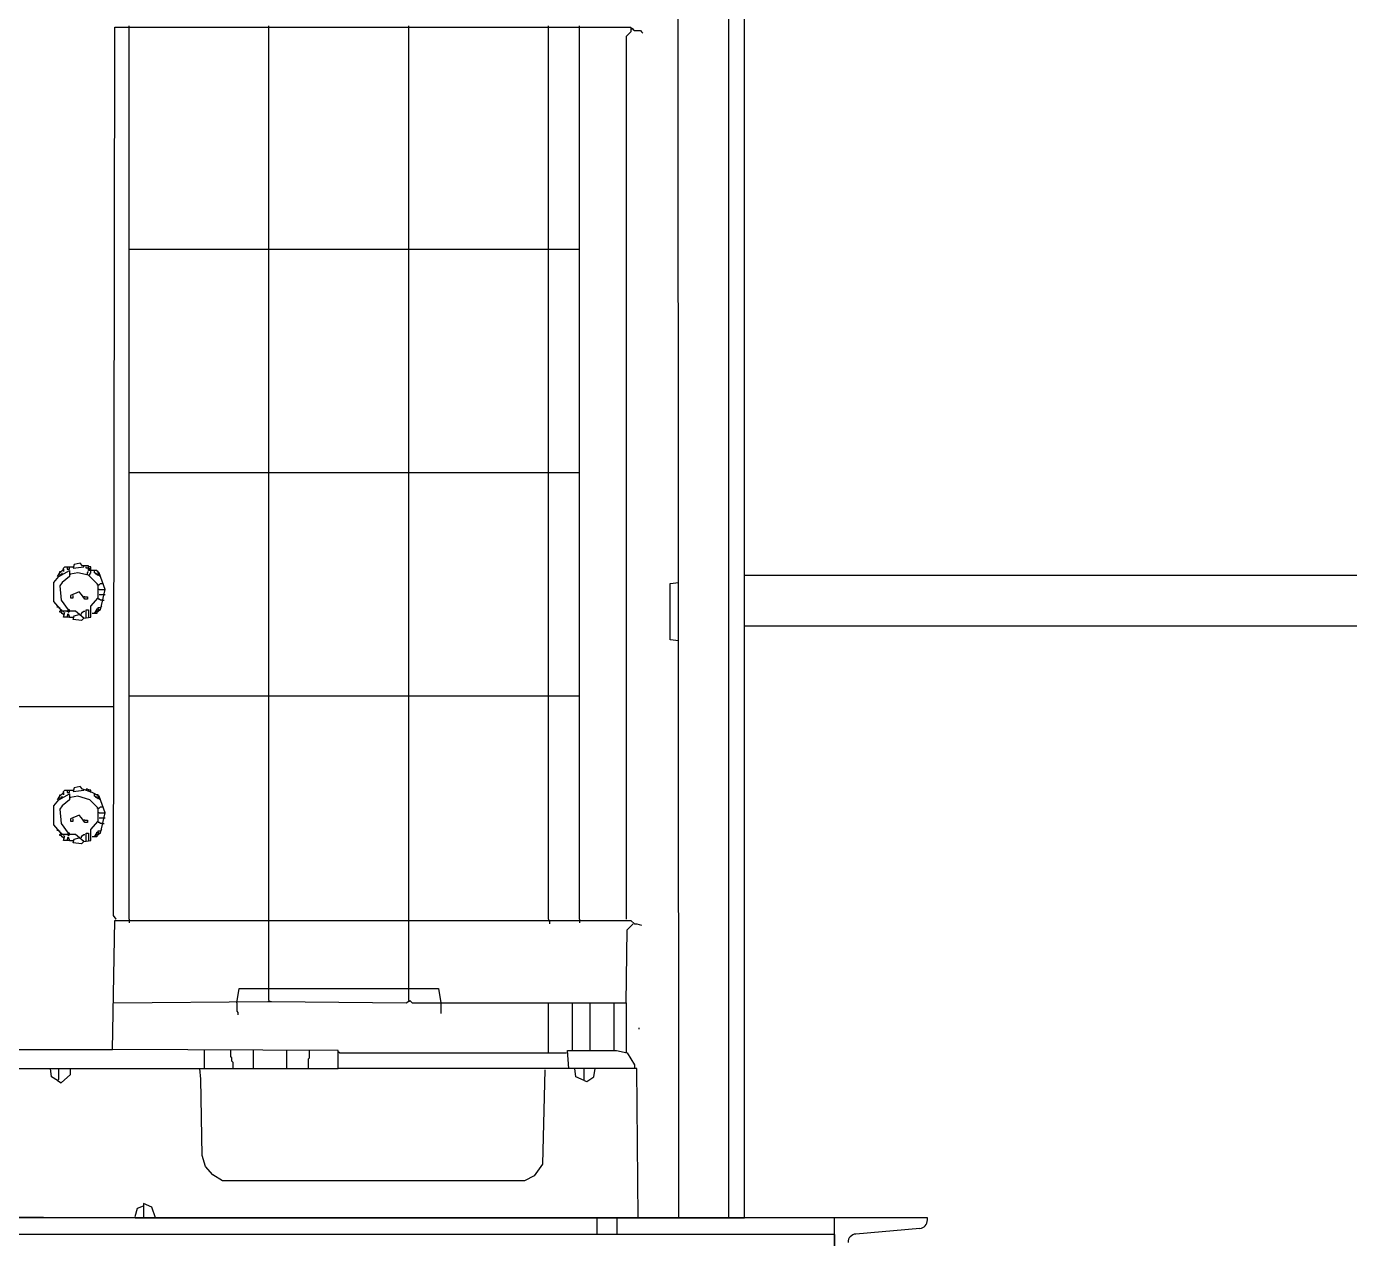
# Model space of a CAD drawing. Extents: x 3792242 to 5145247, y -1546315 to -1031918.
# Drawn here: x 3994265 to 3995048, y -1489492 to -1488775 of the extents above; entities that cross this region are included whole.
import ezdxf

# ---------------------------------------------------------------- set-up
doc = ezdxf.new("R2010")
doc.units = 0
doc.header["$MEASUREMENT"] = 0
doc.layers.add('TENKÁ', color=7, linetype='CONTINUOUS')
doc.layers.add('ZZ-chladenie', color=133, linetype='CONTINUOUS')

msp = doc.modelspace()

# ---------------------------------------------------------------- linework, layer by layer
at = {"layer": 'TENKÁ'}
for p, q in [((3995372.044, -1489100.108), (3994689.692, -1489100.108)), ((3995372.044, -1489130.108), (3994689.692, -1489130.108)), ((3995372.044, -1489130.108), (3994689.692, -1489130.108))]:
    msp.add_line(p, q, dxfattribs=at)
at = {"layer": 'ZZ-chladenie'}
for p, q in [((3994680.507, -1489480.108), (3994680.507, -1487790.604)), ((3994689.692, -1489480.108), (3994689.692, -1487813.216)), ((3994650.829, -1489480.108), (3994650.122, -1487995.521)), ((3994316.603, -1489301.336), (3994317.309, -1488775.618)), ((3994317.309, -1488775.618), (3994622.565, -1488775.618)), ((3994325.788, -1489303.456), (3994325.788, -1488774.912)), ((3994408.462, -1489303.456), (3994408.462, -1488774.912)), ((3994491.136, -1489303.456), (3994491.136, -1488774.912)), ((3994573.808, -1489303.456), (3994573.808, -1488774.912)), ((3994592.181, -1489303.456), (3994592.181, -1488774.912)), ((3994622.565, -1488775.618), (3994622.565, -1488778.444)), ((3994623.272, -1488777.031), (3994623.272, -1488776.325)), ((3994623.272, -1488776.325), (3994623.978, -1488777.031)), ((3994623.978, -1488777.031), (3994624.685, -1488777.738)), ((3994622.565, -1488778.444), (3994619.738, -1488781.271)), ((3994619.738, -1488781.271), (3994619.738, -1489303.456)), ((3994624.685, -1488777.738), (3994628.217, -1488777.738)), ((3994628.217, -1488777.738), (3994628.924, -1488778.444)), ((3994628.924, -1488778.444), (3994629.631, -1488779.151)), ((3994325.788, -1488907.048), (3994408.462, -1488907.048)), ((3994408.462, -1488907.048), (3994491.136, -1488907.048)), ((3994491.136, -1488907.048), (3994573.808, -1488907.048)), ((3994573.808, -1488907.048), (3994592.181, -1488907.048)), ((3994325.788, -1489039.184), (3994408.462, -1489039.184)), ((3994408.462, -1489039.184), (3994491.136, -1489039.184)), ((3994491.136, -1489039.184), (3994573.808, -1489039.184)), ((3994573.808, -1489039.184), (3994592.181, -1489039.184)), ((3994284.099, -1489100.659), (3994290.458, -1489097.125)), ((3994284.805, -1489098.538), (3994286.925, -1489096.419)), ((3994284.805, -1489098.538), (3994284.805, -1489097.832)), ((3994284.805, -1489097.832), (3994285.512, -1489097.832)), ((3994286.925, -1489095.712), (3994287.632, -1489095.006)), ((3994286.925, -1489096.419), (3994286.925, -1489095.712)), ((3994286.925, -1489096.419), (3994286.925, -1489097.832)), ((3994286.925, -1489097.832), (3994286.925, -1489096.419)), ((3994287.632, -1489095.006), (3994292.578, -1489095.006)), ((3994289.045, -1489095.006), (3994289.045, -1489096.419)), ((3994289.045, -1489096.419), (3994290.458, -1489096.419)), ((3994290.458, -1489096.419), (3994290.458, -1489095.006)), ((3994290.458, -1489097.125), (3994290.458, -1489100.659)), ((3994293.284, -1489093.593), (3994292.578, -1489095.712)), ((3994292.578, -1489095.712), (3994298.938, -1489095.006)), ((3994296.818, -1489092.886), (3994293.284, -1489093.593)), ((3994298.231, -1489094.299), (3994296.818, -1489092.886)), ((3994301.764, -1489094.299), (3994298.231, -1489094.299)), ((3994298.938, -1489095.006), (3994298.938, -1489094.299)), ((3994300.351, -1489095.712), (3994300.351, -1489095.006)), ((3994301.764, -1489095.712), (3994300.351, -1489095.712)), ((3994301.057, -1489098.538), (3994301.764, -1489097.832)), ((3994301.764, -1489097.125), (3994301.764, -1489094.299)), ((3994303.177, -1489095.006), (3994301.764, -1489095.006)), ((3994302.47, -1489096.419), (3994301.764, -1489095.712)), ((3994306.71, -1489097.125), (3994301.764, -1489097.125)), ((3994303.177, -1489097.125), (3994302.47, -1489096.419)), ((3994303.177, -1489097.125), (3994303.177, -1489095.006)), ((3994303.177, -1489098.538), (3994303.177, -1489097.125)), ((3994305.297, -1489098.538), (3994305.297, -1489097.125)), ((3994308.123, -1489098.538), (3994306.71, -1489097.125)), ((3994307.417, -1489097.832), (3994306.71, -1489097.832)), ((3994307.417, -1489098.538), (3994307.417, -1489097.832)), ((3994281.273, -1489104.192), (3994284.099, -1489100.659)), ((3994281.273, -1489115.497), (3994281.273, -1489104.192)), ((3994283.392, -1489100.659), (3994284.805, -1489098.538)), ((3994284.099, -1489099.245), (3994284.805, -1489098.538)), ((3994284.099, -1489099.245), (3994284.805, -1489099.952)), ((3994284.805, -1489099.952), (3994284.099, -1489099.245)), ((3994284.805, -1489099.952), (3994285.512, -1489099.245)), ((3994286.218, -1489104.192), (3994284.805, -1489106.311)), ((3994285.512, -1489099.245), (3994286.218, -1489099.245)), ((3994286.218, -1489099.245), (3994286.218, -1489098.538)), ((3994290.458, -1489100.659), (3994286.218, -1489104.192)), ((3994291.165, -1489099.245), (3994290.458, -1489099.952)), ((3994295.404, -1489098.538), (3994291.165, -1489099.245)), ((3994301.764, -1489099.952), (3994295.404, -1489098.538)), ((3994301.057, -1489099.245), (3994301.057, -1489098.538)), ((3994307.417, -1489105.605), (3994301.764, -1489099.952)), ((3994302.47, -1489099.245), (3994303.177, -1489098.538)), ((3994302.47, -1489099.952), (3994302.47, -1489099.245)), ((3994308.83, -1489100.659), (3994305.297, -1489098.538)), ((3994306.004, -1489099.245), (3994306.004, -1489098.538)), ((3994306.71, -1489099.245), (3994306.004, -1489099.245)), ((3994306.71, -1489099.245), (3994307.417, -1489099.952)), ((3994307.417, -1489105.605), (3994306.71, -1489105.605)), ((3994308.123, -1489099.245), (3994307.417, -1489098.538)), ((3994307.417, -1489099.952), (3994308.123, -1489099.245)), ((3994307.417, -1489099.952), (3994308.123, -1489099.245)), ((3994307.417, -1489105.605), (3994308.123, -1489105.605)), ((3994307.417, -1489113.377), (3994307.417, -1489105.605)), ((3994311.657, -1489108.432), (3994308.123, -1489098.538)), ((3994308.123, -1489105.605), (3994308.83, -1489104.898)), ((3994308.83, -1489104.898), (3994310.243, -1489104.898)), ((3994645.883, -1489104.898), (3994650.829, -1489104.192)), ((3994645.883, -1489138.109), (3994645.883, -1489104.898)), ((3994284.805, -1489106.311), (3994285.512, -1489114.791)), ((3994296.111, -1489109.845), (3994291.165, -1489111.964)), ((3994291.165, -1489111.964), (3994291.165, -1489113.377)), ((3994291.165, -1489113.377), (3994292.578, -1489113.377)), ((3994292.578, -1489113.377), (3994292.578, -1489111.964)), ((3994297.524, -1489111.258), (3994296.111, -1489109.845)), ((3994299.644, -1489114.084), (3994297.524, -1489111.258)), ((3994299.644, -1489112.671), (3994298.938, -1489112.671)), ((3994299.644, -1489112.671), (3994301.057, -1489112.671)), ((3994301.057, -1489112.671), (3994301.057, -1489114.084)), ((3994303.177, -1489118.324), (3994307.417, -1489113.377)), ((3994308.123, -1489108.432), (3994307.417, -1489108.432)), ((3994308.123, -1489108.432), (3994310.95, -1489108.432)), ((3994308.123, -1489111.258), (3994310.95, -1489111.258)), ((3994308.83, -1489120.444), (3994311.657, -1489108.432)), ((3994310.95, -1489111.258), (3994311.657, -1489111.258)), ((3994286.218, -1489121.15), (3994281.273, -1489115.497)), ((3994283.392, -1489119.03), (3994283.392, -1489118.324)), ((3994284.805, -1489119.737), (3994284.805, -1489119.03)), ((3994284.805, -1489121.15), (3994285.512, -1489120.444)), ((3994284.805, -1489121.857), (3994284.805, -1489121.15)), ((3994286.925, -1489123.27), (3994284.805, -1489121.15)), ((3994285.512, -1489121.857), (3994284.805, -1489121.857)), ((3994285.512, -1489114.791), (3994289.752, -1489120.444)), ((3994285.512, -1489120.444), (3994286.218, -1489121.15)), ((3994286.218, -1489122.563), (3994285.512, -1489121.857)), ((3994286.925, -1489121.15), (3994286.218, -1489121.15)), ((3994293.991, -1489121.15), (3994286.218, -1489121.15)), ((3994286.925, -1489121.857), (3994286.925, -1489121.15)), ((3994286.925, -1489124.684), (3994287.632, -1489121.857)), ((3994289.752, -1489120.444), (3994289.045, -1489121.857)), ((3994290.458, -1489120.444), (3994289.752, -1489120.444)), ((3994289.752, -1489121.857), (3994290.458, -1489121.15)), ((3994290.458, -1489121.15), (3994290.458, -1489120.444)), ((3994298.938, -1489125.39), (3994293.991, -1489121.15)), ((3994297.524, -1489122.563), (3994298.231, -1489121.857)), ((3994298.231, -1489121.857), (3994298.938, -1489121.15)), ((3994298.938, -1489121.15), (3994299.644, -1489121.15)), ((3994301.057, -1489114.084), (3994299.644, -1489114.084)), ((3994300.351, -1489125.39), (3994300.351, -1489120.444)), ((3994300.351, -1489120.444), (3994301.764, -1489120.444)), ((3994301.764, -1489120.444), (3994301.764, -1489123.977)), ((3994303.177, -1489124.684), (3994303.177, -1489118.324)), ((3994305.297, -1489122.563), (3994306.71, -1489120.444)), ((3994306.004, -1489121.15), (3994306.71, -1489120.444)), ((3994306.004, -1489121.15), (3994306.71, -1489121.857)), ((3994306.71, -1489121.857), (3994306.004, -1489121.15)), ((3994306.71, -1489120.444), (3994306.71, -1489119.737)), ((3994306.71, -1489119.737), (3994307.417, -1489119.737)), ((3994306.71, -1489120.444), (3994306.71, -1489122.563)), ((3994306.71, -1489121.857), (3994307.417, -1489121.15)), ((3994308.123, -1489114.084), (3994307.417, -1489114.084)), ((3994307.417, -1489119.737), (3994307.417, -1489119.03)), ((3994307.417, -1489119.03), (3994308.83, -1489119.03)), ((3994308.123, -1489120.444), (3994307.417, -1489119.737)), ((3994307.417, -1489121.15), (3994308.123, -1489120.444)), ((3994307.417, -1489121.15), (3994308.83, -1489120.444)), ((3994308.83, -1489114.791), (3994308.123, -1489114.084)), ((3994310.243, -1489114.791), (3994308.83, -1489114.791)), ((3994308.83, -1489119.03), (3994309.536, -1489118.324)), ((3994310.243, -1489114.791), (3994310.95, -1489114.791)), ((3994286.925, -1489123.27), (3994286.218, -1489122.563)), ((3994290.458, -1489124.684), (3994286.925, -1489124.684)), ((3994289.045, -1489124.684), (3994289.752, -1489122.563)), ((3994289.752, -1489122.563), (3994290.458, -1489124.684)), ((3994290.458, -1489124.684), (3994292.578, -1489124.684)), ((3994292.578, -1489126.097), (3994293.284, -1489123.977)), ((3994297.524, -1489126.803), (3994292.578, -1489126.097)), ((3994293.284, -1489123.977), (3994296.111, -1489123.27)), ((3994296.111, -1489123.27), (3994296.111, -1489122.563)), ((3994297.524, -1489123.27), (3994297.524, -1489122.563)), ((3994298.938, -1489125.39), (3994297.524, -1489126.803)), ((3994298.938, -1489125.39), (3994298.231, -1489124.684)), ((3994298.938, -1489125.39), (3994303.177, -1489124.684)), ((3994301.764, -1489123.977), (3994301.764, -1489124.684)), ((3994306.71, -1489122.563), (3994303.884, -1489122.563)), ((3994650.829, -1489138.816), (3994645.883, -1489138.109)), ((3994325.788, -1489171.32), (3994408.462, -1489171.32)), ((3994408.462, -1489171.32), (3994491.136, -1489171.32)), ((3994491.136, -1489171.32), (3994573.808, -1489171.32)), ((3994573.808, -1489171.32), (3994592.181, -1489171.32)), ((3994156.909, -1489177.679), (3994316.603, -1489177.679)), ((3994283.392, -1489232.795), (3994284.805, -1489230.674)), ((3994284.099, -1489232.795), (3994290.458, -1489229.261)), ((3994284.099, -1489231.381), (3994284.805, -1489230.674)), ((3994284.099, -1489231.381), (3994284.805, -1489232.088)), ((3994284.805, -1489232.088), (3994284.099, -1489231.381)), ((3994284.805, -1489230.674), (3994286.925, -1489228.555)), ((3994284.805, -1489230.674), (3994284.805, -1489229.968)), ((3994284.805, -1489229.968), (3994285.512, -1489229.968)), ((3994284.805, -1489232.088), (3994285.512, -1489231.381)), ((3994285.512, -1489231.381), (3994286.218, -1489231.381)), ((3994286.218, -1489231.381), (3994286.218, -1489230.674)), ((3994286.925, -1489227.848), (3994287.632, -1489227.142)), ((3994286.925, -1489228.555), (3994286.925, -1489227.848)), ((3994286.925, -1489228.555), (3994286.925, -1489229.968)), ((3994286.925, -1489229.968), (3994286.925, -1489228.555)), ((3994287.632, -1489227.142), (3994292.578, -1489227.142)), ((3994289.045, -1489227.142), (3994289.045, -1489228.555)), ((3994289.045, -1489228.555), (3994290.458, -1489228.555)), ((3994290.458, -1489228.555), (3994290.458, -1489227.142)), ((3994290.458, -1489229.261), (3994290.458, -1489232.795)), ((3994291.165, -1489231.381), (3994290.458, -1489232.088)), ((3994295.404, -1489230.674), (3994291.165, -1489231.381)), ((3994293.284, -1489225.729), (3994292.578, -1489227.848)), ((3994292.578, -1489227.848), (3994298.938, -1489227.142)), ((3994296.818, -1489225.022), (3994293.284, -1489225.729)), ((3994302.47, -1489232.795), (3994295.404, -1489230.674)), ((3994298.231, -1489226.435), (3994296.818, -1489225.022)), ((3994303.884, -1489228.555), (3994298.231, -1489226.435)), ((3994298.938, -1489227.142), (3994298.938, -1489226.435)), ((3994301.057, -1489226.435), (3994300.351, -1489226.435)), ((3994300.351, -1489226.435), (3994300.351, -1489227.142)), ((3994301.764, -1489227.142), (3994301.057, -1489226.435)), ((3994301.764, -1489227.142), (3994301.764, -1489226.435)), ((3994301.764, -1489227.142), (3994301.764, -1489227.848)), ((3994303.177, -1489227.142), (3994301.764, -1489227.142)), ((3994303.177, -1489228.555), (3994303.177, -1489227.142)), ((3994308.123, -1489230.674), (3994303.884, -1489228.555)), ((3994305.297, -1489230.674), (3994305.297, -1489229.261)), ((3994308.83, -1489232.795), (3994305.297, -1489230.674)), ((3994306.004, -1489231.381), (3994306.004, -1489230.674)), ((3994306.71, -1489231.381), (3994306.004, -1489231.381)), ((3994307.417, -1489229.968), (3994306.71, -1489229.968)), ((3994306.71, -1489231.381), (3994307.417, -1489232.088)), ((3994307.417, -1489230.674), (3994307.417, -1489229.968)), ((3994308.123, -1489231.381), (3994307.417, -1489230.674)), ((3994307.417, -1489232.088), (3994308.123, -1489231.381)), ((3994307.417, -1489232.088), (3994308.123, -1489231.381)), ((3994311.657, -1489240.568), (3994308.123, -1489230.674)), ((3994281.273, -1489236.328), (3994284.099, -1489232.795)), ((3994281.273, -1489247.633), (3994281.273, -1489236.328)), ((3994286.218, -1489236.328), (3994284.805, -1489238.447)), ((3994284.805, -1489238.447), (3994285.512, -1489246.927)), ((3994290.458, -1489232.795), (3994286.218, -1489236.328)), ((3994307.417, -1489237.741), (3994302.47, -1489232.795)), ((3994307.417, -1489237.741), (3994306.71, -1489237.741)), ((3994307.417, -1489237.741), (3994308.123, -1489237.741)), ((3994307.417, -1489245.513), (3994307.417, -1489237.741)), ((3994308.123, -1489237.741), (3994308.83, -1489237.034)), ((3994308.83, -1489237.034), (3994310.243, -1489237.034)), ((3994285.512, -1489246.927), (3994289.752, -1489252.58)), ((3994296.111, -1489241.981), (3994291.165, -1489244.1)), ((3994291.165, -1489244.1), (3994291.165, -1489245.513)), ((3994291.165, -1489245.513), (3994292.578, -1489245.513)), ((3994292.578, -1489245.513), (3994292.578, -1489244.1)), ((3994297.524, -1489243.394), (3994296.111, -1489241.981)), ((3994299.644, -1489246.22), (3994297.524, -1489243.394)), ((3994299.644, -1489244.807), (3994298.938, -1489244.807)), ((3994299.644, -1489244.807), (3994301.057, -1489244.807)), ((3994301.057, -1489246.22), (3994299.644, -1489246.22)), ((3994301.057, -1489244.807), (3994301.057, -1489246.22)), ((3994303.177, -1489250.46), (3994307.417, -1489245.513)), ((3994308.123, -1489240.568), (3994307.417, -1489240.568)), ((3994308.123, -1489246.22), (3994307.417, -1489246.22)), ((3994308.123, -1489240.568), (3994310.95, -1489240.568)), ((3994308.123, -1489243.394), (3994310.95, -1489243.394)), ((3994308.83, -1489246.927), (3994308.123, -1489246.22)), ((3994308.83, -1489252.58), (3994311.657, -1489240.568)), ((3994310.243, -1489246.927), (3994308.83, -1489246.927)), ((3994310.243, -1489246.927), (3994310.95, -1489246.927)), ((3994310.95, -1489243.394), (3994311.657, -1489243.394)), ((3994286.218, -1489253.286), (3994281.273, -1489247.633)), ((3994283.392, -1489251.166), (3994283.392, -1489250.46)), ((3994284.805, -1489251.873), (3994284.805, -1489251.166)), ((3994284.805, -1489253.286), (3994285.512, -1489252.58)), ((3994284.805, -1489253.993), (3994284.805, -1489253.286)), ((3994286.925, -1489255.406), (3994284.805, -1489253.286)), ((3994285.512, -1489253.993), (3994284.805, -1489253.993)), ((3994285.512, -1489252.58), (3994286.218, -1489253.286)), ((3994286.218, -1489254.699), (3994285.512, -1489253.993)), ((3994286.925, -1489253.286), (3994286.218, -1489253.286)), ((3994293.991, -1489253.286), (3994286.218, -1489253.286)), ((3994286.925, -1489255.406), (3994286.218, -1489254.699)), ((3994286.925, -1489253.993), (3994286.925, -1489253.286)), ((3994286.925, -1489256.82), (3994287.632, -1489253.993)), ((3994289.752, -1489252.58), (3994289.045, -1489253.993)), ((3994289.045, -1489256.82), (3994289.752, -1489254.699)), ((3994290.458, -1489252.58), (3994289.752, -1489252.58)), ((3994289.752, -1489253.993), (3994290.458, -1489253.286)), ((3994289.752, -1489254.699), (3994290.458, -1489256.82)), ((3994290.458, -1489253.286), (3994290.458, -1489252.58)), ((3994298.938, -1489257.526), (3994293.991, -1489253.286)), ((3994296.111, -1489255.406), (3994296.111, -1489254.699)), ((3994297.524, -1489254.699), (3994298.231, -1489253.993)), ((3994297.524, -1489255.406), (3994297.524, -1489254.699)), ((3994298.231, -1489253.993), (3994298.938, -1489253.286)), ((3994298.938, -1489253.286), (3994299.644, -1489253.286)), ((3994300.351, -1489257.526), (3994300.351, -1489252.58)), ((3994300.351, -1489252.58), (3994301.764, -1489252.58)), ((3994301.764, -1489252.58), (3994301.764, -1489256.113)), ((3994303.177, -1489256.82), (3994303.177, -1489250.46)), ((3994306.71, -1489254.699), (3994303.884, -1489254.699)), ((3994305.297, -1489254.699), (3994306.71, -1489252.58)), ((3994306.004, -1489253.286), (3994306.71, -1489252.58)), ((3994306.004, -1489253.286), (3994306.71, -1489253.993)), ((3994306.71, -1489253.993), (3994306.004, -1489253.286)), ((3994306.71, -1489252.58), (3994306.71, -1489251.873)), ((3994306.71, -1489251.873), (3994307.417, -1489251.873)), ((3994306.71, -1489252.58), (3994306.71, -1489254.699)), ((3994306.71, -1489253.993), (3994307.417, -1489253.286)), ((3994307.417, -1489251.873), (3994307.417, -1489251.166)), ((3994307.417, -1489251.166), (3994308.83, -1489251.166)), ((3994308.123, -1489252.58), (3994307.417, -1489251.873)), ((3994307.417, -1489253.286), (3994308.123, -1489252.58)), ((3994307.417, -1489253.286), (3994308.83, -1489252.58)), ((3994308.83, -1489251.166), (3994309.536, -1489250.46)), ((3994290.458, -1489256.82), (3994286.925, -1489256.82)), ((3994290.458, -1489256.82), (3994292.578, -1489256.82)), ((3994292.578, -1489258.233), (3994293.284, -1489256.113)), ((3994297.524, -1489258.939), (3994292.578, -1489258.233)), ((3994293.284, -1489256.113), (3994296.111, -1489255.406)), ((3994298.938, -1489257.526), (3994297.524, -1489258.939)), ((3994298.938, -1489257.526), (3994298.231, -1489256.82)), ((3994298.938, -1489257.526), (3994303.177, -1489256.82)), ((3994301.764, -1489256.113), (3994301.764, -1489256.82)), ((3994318.016, -1489303.456), (3994316.603, -1489301.336)), ((3994315.896, -1489380.476), (3994317.309, -1489304.162)), ((3994318.016, -1489303.456), (3994317.309, -1489302.749)), ((3994317.309, -1489304.162), (3994622.565, -1489304.162)), ((3994325.788, -1489303.456), (3994325.788, -1489305.575)), ((3994408.462, -1489343.732), (3994408.462, -1489303.456)), ((3994491.136, -1489343.732), (3994491.136, -1489303.456)), ((3994573.808, -1489303.456), (3994573.808, -1489304.162)), ((3994573.808, -1489304.162), (3994574.515, -1489304.869)), ((3994574.515, -1489304.869), (3994574.515, -1489306.282)), ((3994592.181, -1489303.456), (3994592.181, -1489305.575)), ((3994620.445, -1489309.815), (3994623.978, -1489306.282)), ((3994622.565, -1489304.162), (3994624.685, -1489306.282)), ((3994624.685, -1489306.282), (3994626.098, -1489306.282)), ((3994626.098, -1489306.282), (3994628.924, -1489306.988)), ((3994619.738, -1489352.918), (3994620.445, -1489309.815)), ((3994389.384, -1489352.918), (3994390.797, -1489344.439)), ((3994390.797, -1489344.439), (3994508.801, -1489344.439)), ((3994408.462, -1489351.505), (3994408.462, -1489343.732)), ((3994491.136, -1489351.505), (3994491.136, -1489343.732)), ((3994508.801, -1489344.439), (3994510.214, -1489352.918)), ((3994316.603, -1489352.918), (3994407.755, -1489352.212)), ((3994389.384, -1489352.918), (3994389.384, -1489357.865)), ((3994407.755, -1489352.212), (3994409.875, -1489352.212)), ((3994408.462, -1489351.505), (3994409.168, -1489352.212)), ((3994409.875, -1489352.212), (3994489.722, -1489352.918)), ((3994489.722, -1489352.918), (3994491.842, -1489351.505)), ((3994491.136, -1489351.505), (3994491.842, -1489352.212)), ((3994491.842, -1489351.505), (3994493.255, -1489352.918)), ((3994493.255, -1489352.918), (3994573.808, -1489352.918)), ((3994510.214, -1489352.918), (3994510.214, -1489359.278)), ((3994573.808, -1489382.596), (3994573.808, -1489352.918)), ((3994573.808, -1489352.918), (3994619.738, -1489352.918)), ((3994587.941, -1489381.183), (3994587.941, -1489352.918)), ((3994598.54, -1489381.183), (3994598.54, -1489352.918)), ((3994612.672, -1489381.183), (3994612.672, -1489352.918)), ((3994619.738, -1489352.918), (3994619.738, -1489381.889)), ((3994389.384, -1489357.865), (3994390.09, -1489358.571)), ((3994390.09, -1489358.571), (3994390.09, -1489359.984)), ((3994627.511, -1489368.464), (3994627.511, -1489367.757)), ((3994156.909, -1489380.476), (3994315.896, -1489380.476)), ((3994449.445, -1489381.183), (3994315.896, -1489380.476)), ((3994370.305, -1489391.782), (3994370.305, -1489381.183)), ((3994385.85, -1489384.716), (3994385.85, -1489381.183)), ((3994386.557, -1489385.422), (3994385.85, -1489384.716)), ((3994386.557, -1489387.542), (3994386.557, -1489385.422)), ((3994387.263, -1489388.249), (3994386.557, -1489387.542)), ((3994399.276, -1489391.782), (3994399.276, -1489381.183)), ((3994419.061, -1489391.782), (3994419.061, -1489381.183)), ((3994431.78, -1489386.129), (3994432.487, -1489385.422)), ((3994431.78, -1489391.782), (3994431.78, -1489386.129)), ((3994432.487, -1489385.422), (3994432.487, -1489381.183)), ((3994449.445, -1489391.782), (3994449.445, -1489381.183)), ((3994450.152, -1489382.596), (3994449.445, -1489381.889)), ((3994450.152, -1489382.596), (3994584.408, -1489382.596)), ((3994585.821, -1489391.782), (3994585.115, -1489381.183)), ((3994585.115, -1489381.183), (3994614.085, -1489381.183)), ((3994614.085, -1489381.183), (3994620.445, -1489382.596)), ((3994619.738, -1489381.889), (3994619.738, -1489382.596)), ((3994620.445, -1489382.596), (3994624.685, -1489389.662)), ((3994164.682, -1489391.782), (3994449.445, -1489391.782)), ((3994279.859, -1489396.728), (3994279.152, -1489391.782)), ((3994284.099, -1489398.141), (3994284.099, -1489391.782)), ((3994285.512, -1489400.261), (3994291.165, -1489395.315)), ((3994291.165, -1489395.315), (3994291.165, -1489391.782)), ((3994368.185, -1489398.141), (3994367.479, -1489391.782)), ((3994387.263, -1489391.782), (3994387.263, -1489388.249)), ((3994626.098, -1489391.782), (3994449.445, -1489391.782)), ((3994571.689, -1489392.488), (3994570.276, -1489448.31)), ((3994590.06, -1489396.728), (3994589.354, -1489391.782)), ((3994595.007, -1489398.848), (3994595.007, -1489391.782)), ((3994600.66, -1489396.728), (3994601.367, -1489391.782)), ((3994624.685, -1489389.662), (3994624.685, -1489391.782)), ((3994626.804, -1489480.108), (3994626.098, -1489391.782)), ((3994283.392, -1489398.848), (3994279.859, -1489396.728)), ((3994283.392, -1489398.848), (3994284.099, -1489398.141)), ((3994283.392, -1489398.848), (3994285.512, -1489400.261)), ((3994368.892, -1489443.365), (3994368.185, -1489398.141)), ((3994595.007, -1489398.848), (3994590.06, -1489396.728)), ((3994595.007, -1489398.848), (3994596.42, -1489399.554)), ((3994596.42, -1489399.554), (3994600.66, -1489396.728)), ((3994371.011, -1489449.724), (3994368.892, -1489443.365)), ((3994375.252, -1489454.67), (3994371.011, -1489449.724)), ((3994570.276, -1489448.31), (3994565.329, -1489455.376)), ((3994380.904, -1489458.203), (3994375.252, -1489454.67)), ((3994559.676, -1489458.203), (3994380.904, -1489458.203)), ((3994565.329, -1489455.376), (3994559.676, -1489458.203)), ((3994330.735, -1489474.455), (3994334.268, -1489473.042)), ((3994339.214, -1489473.749), (3994334.268, -1489471.628)), ((3994334.268, -1489471.628), (3994334.268, -1489479.401)), ((3994341.334, -1489480.108), (3994339.214, -1489473.749)), ((3994798.012, -1489480.108), (3992432.358, -1489480.108)), ((3994224.037, -1489479.401), (3994329.322, -1489480.108)), ((3994329.322, -1489479.401), (3994330.735, -1489474.455)), ((3994329.322, -1489480.108), (3994689.692, -1489480.108)), ((3994334.268, -1489479.401), (3994334.268, -1489480.108)), ((3994602.522, -1489490.108), (3994602.522, -1489480.108)), ((3994614.522, -1489490.108), (3994614.522, -1489480.108)), ((3994788.57, -1489480.108), (3994721.84, -1489480.108)), ((3994798.012, -1489480.108), (3994743.012, -1489480.108)), ((3994743.012, -1489600.108), (3994743.012, -1489480.108)), ((3994798.012, -1489481.422), (3994798.012, -1489480.108)), ((3994798.012, -1489481.422), (3994798.012, -1489480.108)), ((3994793.447, -1489486.403), (3994755.576, -1489489.717)), ((3994743.012, -1489490.108), (3992487.358, -1489490.108)), ((3994743.012, -1489490.108), (3994743.012, -1489600.108))]:
    msp.add_line(p, q, dxfattribs=at)
for centre, start, end in [((3994793.012, -1489481.422), 275, 0), ((3994756.012, -1489494.698), 95, 180)]:
    msp.add_arc(centre, 5, start, end, dxfattribs=at)

doc.saveas('drawing.dxf')
